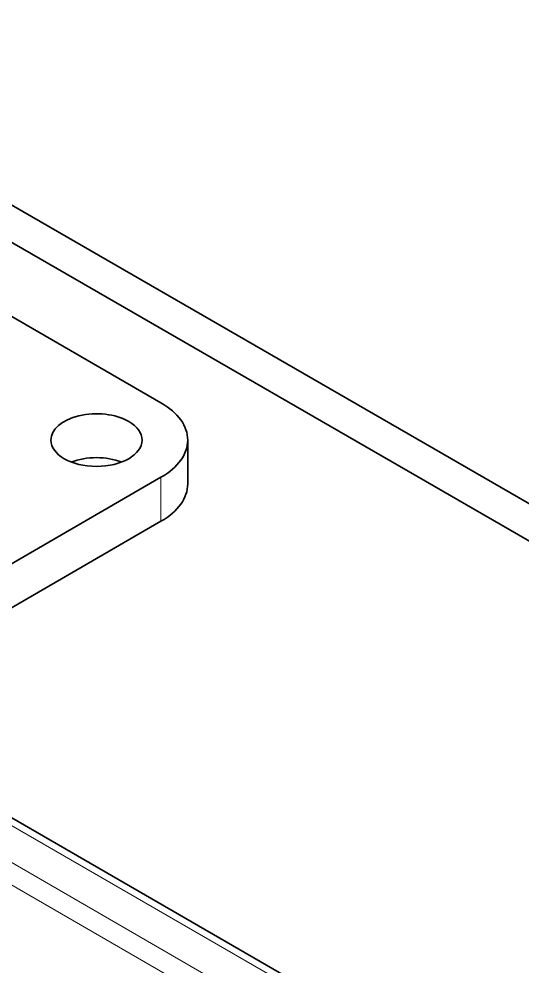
# Model space of a CAD drawing. Extents: x 487 to 800, y 314 to 605.
# Drawn here: x 750.08 to 761.11, y 518.77 to 539.54 of the extents above; entities that cross this region are included whole.
import ezdxf

# ---------------------------------------------------------------- set-up
doc = ezdxf.new("R2010")
doc.units = 0

msp = doc.modelspace()

# ---------------------------------------------------------------- linework, layer by layer
at = {"color": 7, "lineweight": 35}
for p, q in [((763.016, 527.894), (742.849, 539.537)), ((763.37, 526.873), (742.142, 539.129)), ((753.191, 529.489), (732.685, 517.649)), ((753.191, 528.525), (732.685, 516.686))]:
    msp.add_line(p, q, dxfattribs=at)
at = {"color": 7, "lineweight": 35, "ltscale": 0.359664}
msp.add_line((740.732, 538.315), (753.191, 531.122), dxfattribs=at)
at = {"color": 7, "lineweight": 35, "ltscale": 0.024086}
msp.add_line((753.777, 529.342), (753.777, 530.305), dxfattribs=at)
at = {"color": 7, "lineweight": 13, "ltscale": 0.024086}
msp.add_line((753.191, 529.489), (753.191, 528.525), dxfattribs=at)
at = {"color": 7, "lineweight": 35, "ltscale": 0.366013}
msp.add_line((745.924, 524.329), (758.603, 517.009), dxfattribs=at)
at = {"color": 7, "lineweight": 13, "ltscale": 0.363024}
msp.add_line((758.353, 516.984), (745.778, 524.245), dxfattribs=at)
at = {"color": 7, "lineweight": 13, "ltscale": 0.287497}
msp.add_line((755.03, 518.087), (745.071, 523.837), dxfattribs=at)
at = {"color": 7, "lineweight": 13, "ltscale": 0.291899}
msp.add_line((754.818, 517.719), (744.706, 523.557), dxfattribs=at)
at = {"color": 7, "lineweight": 35}
for centre, major_axis, start_param, end_param in [((751.777, 530.305), (2, 0), 6.283185, 7.068583), ((751.777, 530.305), (1, 0), 0.785398, 3.141593), ((751.777, 530.305), (1, 0), 6.283185, 7.068583), ((751.777, 530.305), (1, 0), 3.141593, 6.283185), ((751.777, 530.305), (2, 0), 5.497787, 6.283185), ((751.777, 529.342), (1, 0), 0.986872, 2.154722), ((751.777, 529.342), (2, 0), 5.497787, 6.283185)]:
    msp.add_ellipse(centre, major_axis=major_axis, ratio=0.57735, start_param=start_param, end_param=end_param, dxfattribs=at)

doc.saveas('drawing.dxf')
